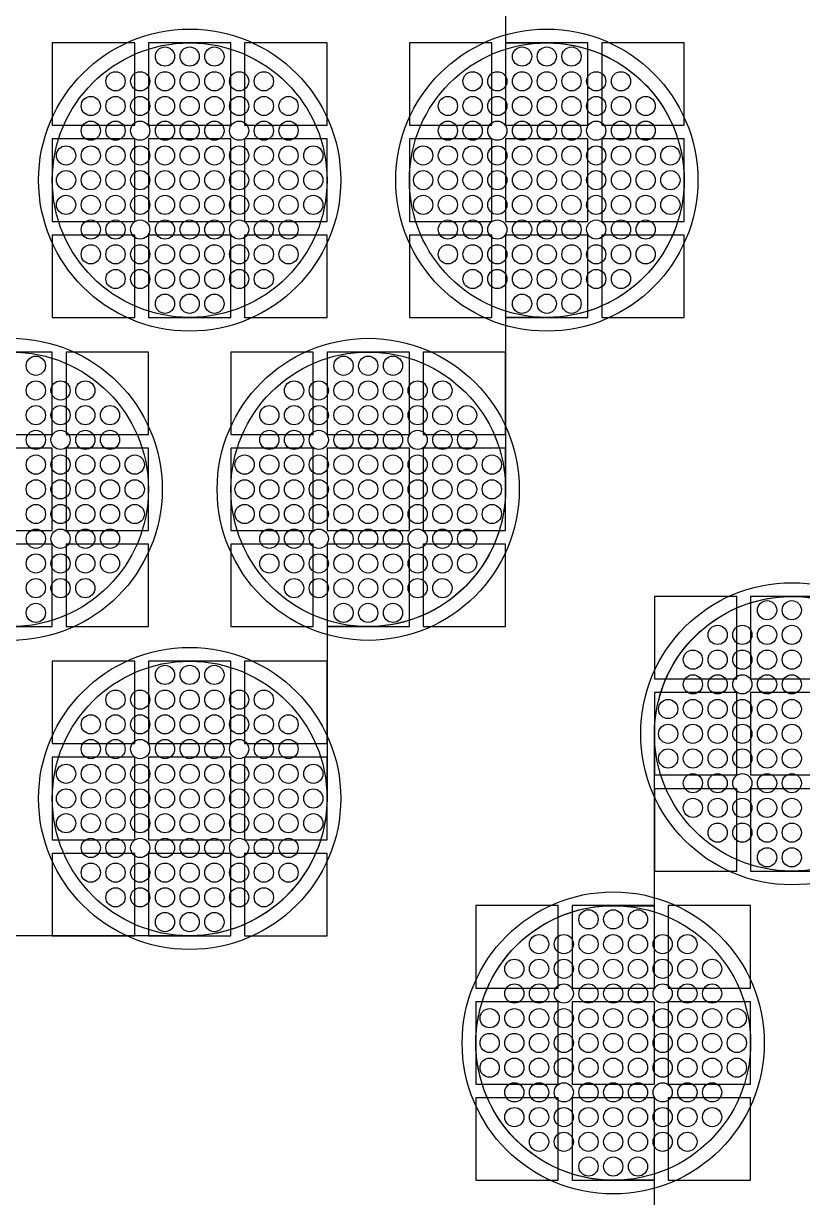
# Model space of a CAD drawing. Extents: x -49 to 54, y -38 to 38.
# Drawn here: x -23.793 to -20.957, y -30.411 to -26.135 of the extents above; entities that cross this region are included whole.
import ezdxf

# ---------------------------------------------------------------- set-up
doc = ezdxf.new("R2010")
doc.units = 0
for name, color, linetype in [('BACK_LAYER', 5, 'CONTINUOUS'), ('COND_LAYER_LOWER_ELECTRODE', 6, 'CONTINUOUS'), ('CONDUCTIVE_LAYER_BACK_LAYER', 2, 'CONTINUOUS'), ('EMITTER', 3, 'CONTINUOUS'), ('LOWER_ELECTRODE', 1, 'CONTINUOUS')]:
    doc.layers.add(name, color=color, linetype=linetype)

msp = doc.modelspace()

# ---------------------------------------------------------------- linework, layer by layer
at = {"layer": 'BACK_LAYER'}
for points in [[(-23.6884, -26.5058), (-23.3884, -26.5058), (-23.3884, -26.2058), (-23.6884, -26.2058)], [(-23.3384, -26.5058), (-23.0384, -26.5058), (-23.0384, -26.2058), (-23.3384, -26.2058)], [(-22.9884, -26.5058), (-22.6884, -26.5058), (-22.6884, -26.2058), (-22.9884, -26.2058)], [(-22.3884, -26.5058), (-22.0884, -26.5058), (-22.0884, -26.2058), (-22.3884, -26.2058)], [(-22.0384, -26.5058), (-21.7384, -26.5058), (-21.7384, -26.2058), (-22.0384, -26.2058)], [(-21.6884, -26.5058), (-21.3884, -26.5058), (-21.3884, -26.2058), (-21.6884, -26.2058)], [(-23.6884, -26.8558), (-23.3884, -26.8558), (-23.3884, -26.5558), (-23.6884, -26.5558)], [(-23.3384, -26.8558), (-23.0384, -26.8558), (-23.0384, -26.5558), (-23.3384, -26.5558)], [(-22.9884, -26.8558), (-22.6884, -26.8558), (-22.6884, -26.5558), (-22.9884, -26.5558)], [(-22.3884, -26.8558), (-22.0884, -26.8558), (-22.0884, -26.5558), (-22.3884, -26.5558)], [(-22.0384, -26.8558), (-21.7384, -26.8558), (-21.7384, -26.5558), (-22.0384, -26.5558)], [(-21.6884, -26.8558), (-21.3884, -26.8558), (-21.3884, -26.5558), (-21.6884, -26.5558)], [(-23.6884, -27.2058), (-23.3884, -27.2058), (-23.3884, -26.9058), (-23.6884, -26.9058)], [(-23.3384, -27.2058), (-23.0384, -27.2058), (-23.0384, -26.9058), (-23.3384, -26.9058)], [(-22.9884, -27.2058), (-22.6884, -27.2058), (-22.6884, -26.9058), (-22.9884, -26.9058)], [(-22.3884, -27.2058), (-22.0884, -27.2058), (-22.0884, -26.9058), (-22.3884, -26.9058)], [(-22.0384, -27.2058), (-21.7384, -27.2058), (-21.7384, -26.9058), (-22.0384, -26.9058)], [(-21.6884, -27.2058), (-21.3884, -27.2058), (-21.3884, -26.9058), (-21.6884, -26.9058)], [(-23.9884, -27.6316), (-23.6884, -27.6316), (-23.6884, -27.3316), (-23.9884, -27.3316)], [(-23.6384, -27.6316), (-23.3384, -27.6316), (-23.3384, -27.3316), (-23.6384, -27.3316)], [(-23.0384, -27.6316), (-22.7384, -27.6316), (-22.7384, -27.3316), (-23.0384, -27.3316)], [(-22.6884, -27.6316), (-22.3884, -27.6316), (-22.3884, -27.3316), (-22.6884, -27.3316)], [(-22.3384, -27.6316), (-22.0384, -27.6316), (-22.0384, -27.3316), (-22.3384, -27.3316)], [(-23.9884, -27.9816), (-23.6884, -27.9816), (-23.6884, -27.6816), (-23.9884, -27.6816)], [(-23.6384, -27.9816), (-23.3384, -27.9816), (-23.3384, -27.6816), (-23.6384, -27.6816)], [(-23.0384, -27.9816), (-22.7384, -27.9816), (-22.7384, -27.6816), (-23.0384, -27.6816)], [(-22.6884, -27.9816), (-22.3884, -27.9816), (-22.3884, -27.6816), (-22.6884, -27.6816)], [(-22.3384, -27.9816), (-22.0384, -27.9816), (-22.0384, -27.6816), (-22.3384, -27.6816)], [(-23.9884, -28.3316), (-23.6884, -28.3316), (-23.6884, -28.0316), (-23.9884, -28.0316)], [(-23.6384, -28.3316), (-23.3384, -28.3316), (-23.3384, -28.0316), (-23.6384, -28.0316)], [(-23.0384, -28.3316), (-22.7384, -28.3316), (-22.7384, -28.0316), (-23.0384, -28.0316)], [(-22.6884, -28.3316), (-22.3884, -28.3316), (-22.3884, -28.0316), (-22.6884, -28.0316)], [(-22.3384, -28.3316), (-22.0384, -28.3316), (-22.0384, -28.0316), (-22.3384, -28.0316)], [(-21.4965, -28.5218), (-21.1965, -28.5218), (-21.1965, -28.2218), (-21.4965, -28.2218)], [(-21.1465, -28.5218), (-20.8465, -28.5218), (-20.8465, -28.2218), (-21.1465, -28.2218)], [(-23.6884, -28.7575), (-23.3884, -28.7575), (-23.3884, -28.4575), (-23.6884, -28.4575)], [(-23.3384, -28.7575), (-23.0384, -28.7575), (-23.0384, -28.4575), (-23.3384, -28.4575)], [(-22.9884, -28.7575), (-22.6884, -28.7575), (-22.6884, -28.4575), (-22.9884, -28.4575)], [(-21.4965, -28.8718), (-21.1965, -28.8718), (-21.1965, -28.5718), (-21.4965, -28.5718)], [(-21.1465, -28.8718), (-20.8465, -28.8718), (-20.8465, -28.5718), (-21.1465, -28.5718)], [(-23.6884, -29.1075), (-23.3884, -29.1075), (-23.3884, -28.8075), (-23.6884, -28.8075)], [(-23.3384, -29.1075), (-23.0384, -29.1075), (-23.0384, -28.8075), (-23.3384, -28.8075)], [(-22.9884, -29.1075), (-22.6884, -29.1075), (-22.6884, -28.8075), (-22.9884, -28.8075)], [(-21.4965, -29.2218), (-21.1965, -29.2218), (-21.1965, -28.9218), (-21.4965, -28.9218)], [(-21.1465, -29.2218), (-20.8465, -29.2218), (-20.8465, -28.9218), (-21.1465, -28.9218)], [(-23.6884, -29.4575), (-23.3884, -29.4575), (-23.3884, -29.1575), (-23.6884, -29.1575)], [(-23.3384, -29.4575), (-23.0384, -29.4575), (-23.0384, -29.1575), (-23.3384, -29.1575)], [(-22.9884, -29.4575), (-22.6884, -29.4575), (-22.6884, -29.1575), (-22.9884, -29.1575)], [(-22.1465, -29.6477), (-21.8465, -29.6477), (-21.8465, -29.3477), (-22.1465, -29.3477)], [(-21.7965, -29.6477), (-21.4965, -29.6477), (-21.4965, -29.3477), (-21.7965, -29.3477)], [(-21.4465, -29.6477), (-21.1465, -29.6477), (-21.1465, -29.3477), (-21.4465, -29.3477)], [(-22.1465, -29.9977), (-21.8465, -29.9977), (-21.8465, -29.6977), (-22.1465, -29.6977)], [(-21.7965, -29.9977), (-21.4965, -29.9977), (-21.4965, -29.6977), (-21.7965, -29.6977)], [(-21.4465, -29.9977), (-21.1465, -29.9977), (-21.1465, -29.6977), (-21.4465, -29.6977)], [(-22.1465, -30.3477), (-21.8465, -30.3477), (-21.8465, -30.0477), (-22.1465, -30.0477)], [(-21.7965, -30.3477), (-21.4965, -30.3477), (-21.4965, -30.0477), (-21.7965, -30.0477)], [(-21.4465, -30.3477), (-21.1465, -30.3477), (-21.1465, -30.0477), (-21.4465, -30.0477)]]:
    msp.add_lwpolyline(points, close=True, dxfattribs=at)
at = {"layer": 'COND_LAYER_LOWER_ELECTRODE'}
for centre in [(-23.1884, -26.7058), (-21.8884, -26.7058), (-23.8384, -27.8316), (-22.5384, -27.8316), (-20.9965, -28.7218), (-23.1884, -28.9575), (-21.6465, -29.8477)]:
    msp.add_circle(centre, 0.55, dxfattribs=at)
at = {"layer": 'CONDUCTIVE_LAYER_BACK_LAYER'}
for points in [[(-22.0384, -25.58), (-22.0384, -26.2059), (-21.8784, -26.2059), (-21.8586, -26.2067), (-21.8387, -26.2083), (-21.819, -26.2106), (-21.7994, -26.2138), (-21.7799, -26.2177), (-21.7606, -26.2224), (-21.7414, -26.2279), (-21.7226, -26.2341), (-21.7039, -26.2411), (-21.6856, -26.2488), (-21.6676, -26.2572), (-21.6499, -26.2663), (-21.6326, -26.2761), (-21.6158, -26.2866), (-21.5993, -26.2978), (-21.5833, -26.3096), (-21.5678, -26.3221), (-21.5528, -26.3351), (-21.5383, -26.3487), (-21.5244, -26.3629), (-21.5111, -26.3777), (-21.4983, -26.3929), (-21.4862, -26.4087), (-21.4747, -26.4249), (-21.4639, -26.4416), (-21.4537, -26.4587), (-21.4442, -26.4761), (-21.4354, -26.494), (-21.4274, -26.5122), (-21.42, -26.5306), (-21.4135, -26.5494), (-21.4076, -26.5684), (-21.4025, -26.5876), (-21.3982, -26.607), (-21.3947, -26.6266), (-21.3919, -26.6463), (-21.3899, -26.6661), (-21.3888, -26.6859), (-21.3884, -26.7058), (-21.3888, -26.7257), (-21.3899, -26.7455), (-21.3919, -26.7653), (-21.3947, -26.785), (-21.3982, -26.8046), (-21.4025, -26.824), (-21.4076, -26.8432), (-21.4135, -26.8622), (-21.42, -26.881), (-21.4274, -26.8994), (-21.4354, -26.9176), (-21.4442, -26.9354), (-21.4537, -26.9529), (-21.4639, -26.97), (-21.4747, -26.9867), (-21.4862, -27.0029), (-21.4983, -27.0187), (-21.5111, -27.0339), (-21.5244, -27.0486), (-21.5383, -27.0628), (-21.5528, -27.0765), (-21.5678, -27.0895), (-21.5833, -27.102), (-21.5993, -27.1138), (-21.6158, -27.125), (-21.6326, -27.1355), (-21.6499, -27.1453), (-21.6676, -27.1544), (-21.6856, -27.1628), (-21.7039, -27.1705), (-21.7226, -27.1775), (-21.7414, -27.1837), (-21.7606, -27.1892), (-21.7799, -27.1939), (-21.7994, -27.1978), (-21.819, -27.201), (-21.8387, -27.2033), (-21.8586, -27.2049), (-21.8784, -27.2057), (-22.0384, -27.2057), (-22.0384, -27.8316), (-22.0388, -27.8515), (-22.0399, -27.8714), (-22.0419, -27.8911), (-22.0447, -27.9108), (-22.0482, -27.9304), (-22.0525, -27.9498), (-22.0576, -27.969), (-22.0635, -27.988), (-22.07, -28.0068), (-22.0774, -28.0253), (-22.0854, -28.0434), (-22.0942, -28.0613), (-22.1037, -28.0788), (-22.1139, -28.0958), (-22.1247, -28.1125), (-22.1362, -28.1287), (-22.1483, -28.1445), (-22.1611, -28.1597), (-22.1744, -28.1745), (-22.1883, -28.1887), (-22.2028, -28.2023), (-22.2178, -28.2154), (-22.2333, -28.2278), (-22.2493, -28.2396), (-22.2658, -28.2508), (-22.2826, -28.2613), (-22.2999, -28.2711), (-22.3176, -28.2802), (-22.3356, -28.2887), (-22.3539, -28.2964), (-22.3726, -28.3033), (-22.3914, -28.3096), (-22.4106, -28.315), (-22.4299, -28.3197), (-22.4494, -28.3236), (-22.469, -28.3268), (-22.4887, -28.3292), (-22.5086, -28.3307), (-22.5284, -28.3315), (-22.6884, -28.3315), (-22.6884, -28.9575), (-22.6888, -28.9773), (-22.6899, -28.9972), (-22.6919, -29.017), (-22.6947, -29.0367), (-22.6982, -29.0562), (-22.7025, -29.0756), (-22.7076, -29.0949), (-22.7135, -29.1139), (-22.72, -29.1326), (-22.7274, -29.1511), (-22.7354, -29.1693), (-22.7442, -29.1871), (-22.7537, -29.2046), (-22.7639, -29.2217), (-22.7747, -29.2383), (-22.7862, -29.2546), (-22.7983, -29.2703), (-22.8111, -29.2856), (-22.8244, -29.3003), (-22.8383, -29.3145), (-22.8528, -29.3281), (-22.8678, -29.3412), (-22.8833, -29.3536), (-22.8993, -29.3654), (-22.9158, -29.3766), (-22.9326, -29.3871), (-22.9499, -29.397), (-22.9676, -29.4061), (-22.9856, -29.4145), (-23.0039, -29.4222), (-23.0226, -29.4292), (-23.0414, -29.4354), (-23.0606, -29.4409), (-23.0799, -29.4456), (-23.0994, -29.4495), (-23.119, -29.4526), (-23.1387, -29.455), (-23.1586, -29.4566), (-23.1784, -29.4574), (-25.7983, -29.4574)], [(-21.4965, -30.9735), (-21.4965, -30.3476), (-21.6564, -30.3476), (-21.6763, -30.3468), (-21.6961, -30.3452), (-21.7159, -30.3428), (-21.7355, -30.3397), (-21.755, -30.3357), (-21.7743, -30.331), (-21.7934, -30.3256), (-21.8123, -30.3194), (-21.8309, -30.3124), (-21.8493, -30.3047), (-21.8673, -30.2963), (-21.8849, -30.2871), (-21.9022, -30.2773), (-21.9191, -30.2668), (-21.9356, -30.2556), (-21.9515, -30.2438), (-21.9671, -30.2314), (-21.9821, -30.2183), (-21.9965, -30.2047), (-22.0104, -30.1905), (-22.0238, -30.1758), (-22.0365, -30.1605), (-22.0487, -30.1448), (-22.0602, -30.1285), (-22.071, -30.1119), (-22.0812, -30.0948), (-22.0906, -30.0773), (-22.0994, -30.0595), (-22.1075, -30.0413), (-22.1148, -30.0228), (-22.1214, -30.0041), (-22.1273, -29.985), (-22.1323, -29.9658), (-22.1367, -29.9464), (-22.1402, -29.9269), (-22.143, -29.9072), (-22.1449, -29.8874), (-22.1461, -29.8675), (-22.1465, -29.8477), (-22.1461, -29.8278), (-22.1449, -29.8079), (-22.143, -29.7881), (-22.1402, -29.7685), (-22.1367, -29.7489), (-22.1323, -29.7295), (-22.1273, -29.7103), (-22.1214, -29.6913), (-22.1148, -29.6725), (-22.1075, -29.654), (-22.0994, -29.6358), (-22.0906, -29.618), (-22.0812, -29.6005), (-22.071, -29.5834), (-22.0602, -29.5668), (-22.0487, -29.5506), (-22.0365, -29.5348), (-22.0238, -29.5195), (-22.0104, -29.5048), (-21.9965, -29.4906), (-21.9821, -29.477), (-21.9671, -29.4639), (-21.9515, -29.4515), (-21.9356, -29.4397), (-21.9191, -29.4285), (-21.9022, -29.418), (-21.8849, -29.4082), (-21.8673, -29.399), (-21.8493, -29.3906), (-21.8309, -29.3829), (-21.8123, -29.3759), (-21.7934, -29.3697), (-21.7743, -29.3643), (-21.755, -29.3596), (-21.7355, -29.3556), (-21.7159, -29.3525), (-21.6961, -29.3501), (-21.6763, -29.3485), (-21.6564, -29.3478), (-21.4965, -29.3478), (-21.4965, -28.7218), (-21.4961, -28.7019), (-21.4949, -28.6821), (-21.493, -28.6623), (-21.4902, -28.6426), (-21.4867, -28.6231), (-21.4823, -28.6036), (-21.4773, -28.5844), (-21.4714, -28.5654), (-21.4648, -28.5467), (-21.4575, -28.5282), (-21.4494, -28.51), (-21.4406, -28.4922), (-21.4312, -28.4747), (-21.421, -28.4576), (-21.4102, -28.4409), (-21.3987, -28.4247), (-21.3865, -28.409), (-21.3738, -28.3937), (-21.3604, -28.379), (-21.3465, -28.3648), (-21.3321, -28.3511), (-21.3171, -28.3381), (-21.3015, -28.3257), (-21.2856, -28.3138), (-21.2691, -28.3027), (-21.2522, -28.2922), (-21.2349, -28.2823), (-21.2173, -28.2732), (-21.1993, -28.2648), (-21.1809, -28.2571), (-21.1623, -28.2501), (-21.1434, -28.2439), (-21.1243, -28.2384), (-21.105, -28.2337), (-21.0855, -28.2298), (-21.0659, -28.2267), (-21.0461, -28.2243), (-21.0263, -28.2227), (-21.0064, -28.2219), (-20.8465, -28.2219)]]:
    msp.add_lwpolyline(points, dxfattribs=at)
at = {"layer": 'EMITTER'}
for centre in [(-23.1884, -26.7058), (-21.8884, -26.7058), (-23.8384, -27.8316), (-22.5384, -27.8316), (-20.9965, -28.7218), (-23.1884, -28.9575), (-21.6465, -29.8477)]:
    msp.add_circle(centre, 0.5, dxfattribs=at)
at = {"layer": 'LOWER_ELECTRODE'}
for centre in [(-23.2784, -26.2558), (-23.1884, -26.2558), (-23.0984, -26.2558), (-21.9784, -26.2558), (-21.8884, -26.2558), (-21.7984, -26.2558), (-23.4584, -26.3458), (-23.3684, -26.3458), (-23.2784, -26.3458), (-23.1884, -26.3458), (-23.0984, -26.3458), (-23.0084, -26.3458), (-22.9184, -26.3458), (-22.1584, -26.3458), (-22.0684, -26.3458), (-21.9784, -26.3458), (-21.8884, -26.3458), (-21.7984, -26.3458), (-21.7084, -26.3458), (-21.6184, -26.3458), (-23.5484, -26.4358), (-23.4584, -26.4358), (-23.3684, -26.4358), (-23.2784, -26.4358), (-23.1884, -26.4358), (-23.0984, -26.4358), (-23.0084, -26.4358), (-22.9184, -26.4358), (-22.8284, -26.4358), (-22.2484, -26.4358), (-22.1584, -26.4358), (-22.0684, -26.4358), (-21.9784, -26.4358), (-21.8884, -26.4358), (-21.7984, -26.4358), (-21.7084, -26.4358), (-21.6184, -26.4358), (-21.5284, -26.4358), (-23.5484, -26.5258), (-23.4584, -26.5258), (-23.3684, -26.5258), (-23.2784, -26.5258), (-23.1884, -26.5258), (-23.0984, -26.5258), (-23.0084, -26.5258), (-22.9184, -26.5258), (-22.8284, -26.5258), (-22.2484, -26.5258), (-22.1584, -26.5258), (-22.0684, -26.5258), (-21.9784, -26.5258), (-21.8884, -26.5258), (-21.7984, -26.5258), (-21.7084, -26.5258), (-21.6184, -26.5258), (-21.5284, -26.5258), (-23.6384, -26.6158), (-23.5484, -26.6158), (-23.4584, -26.6158), (-23.3684, -26.6158), (-23.2784, -26.6158), (-23.1884, -26.6158), (-23.0984, -26.6158), (-23.0084, -26.6158), (-22.9184, -26.6158), (-22.8284, -26.6158), (-22.7384, -26.6158), (-22.3384, -26.6158), (-22.2484, -26.6158), (-22.1584, -26.6158), (-22.0684, -26.6158), (-21.9784, -26.6158), (-21.8884, -26.6158), (-21.7984, -26.6158), (-21.7084, -26.6158), (-21.6184, -26.6158), (-21.5284, -26.6158), (-21.4384, -26.6158), (-23.6384, -26.7058), (-23.5484, -26.7058), (-23.4584, -26.7058), (-23.3684, -26.7058), (-23.2784, -26.7058), (-23.1884, -26.7058), (-23.0984, -26.7058), (-23.0084, -26.7058), (-22.9184, -26.7058), (-22.8284, -26.7058), (-22.7384, -26.7058), (-22.3384, -26.7058), (-22.2484, -26.7058), (-22.1584, -26.7058), (-22.0684, -26.7058), (-21.9784, -26.7058), (-21.8884, -26.7058), (-21.7984, -26.7058), (-21.7084, -26.7058), (-21.6184, -26.7058), (-21.5284, -26.7058), (-21.4384, -26.7058), (-23.6384, -26.7958), (-23.5484, -26.7958), (-23.4584, -26.7958), (-23.3684, -26.7958), (-23.2784, -26.7958), (-23.1884, -26.7958), (-23.0984, -26.7958), (-23.0084, -26.7958), (-22.9184, -26.7958), (-22.8284, -26.7958), (-22.7384, -26.7958), (-22.3384, -26.7958), (-22.2484, -26.7958), (-22.1584, -26.7958), (-22.0684, -26.7958), (-21.9784, -26.7958), (-21.8884, -26.7958), (-21.7984, -26.7958), (-21.7084, -26.7958), (-21.6184, -26.7958), (-21.5284, -26.7958), (-21.4384, -26.7958), (-23.5484, -26.8858), (-23.4584, -26.8858), (-23.3684, -26.8858), (-23.2784, -26.8858), (-23.1884, -26.8858), (-23.0984, -26.8858), (-23.0084, -26.8858), (-22.9184, -26.8858), (-22.8284, -26.8858), (-22.2484, -26.8858), (-22.1584, -26.8858), (-22.0684, -26.8858), (-21.9784, -26.8858), (-21.8884, -26.8858), (-21.7984, -26.8858), (-21.7084, -26.8858), (-21.6184, -26.8858), (-21.5284, -26.8858), (-23.5484, -26.9758), (-23.4584, -26.9758), (-23.3684, -26.9758), (-23.2784, -26.9758), (-23.1884, -26.9758), (-23.0984, -26.9758), (-23.0084, -26.9758), (-22.9184, -26.9758), (-22.8284, -26.9758), (-22.2484, -26.9758), (-22.1584, -26.9758), (-22.0684, -26.9758), (-21.9784, -26.9758), (-21.8884, -26.9758), (-21.7984, -26.9758), (-21.7084, -26.9758), (-21.6184, -26.9758), (-21.5284, -26.9758), (-23.4584, -27.0658), (-23.3684, -27.0658), (-23.2784, -27.0658), (-23.1884, -27.0658), (-23.0984, -27.0658), (-23.0084, -27.0658), (-22.9184, -27.0658), (-22.1584, -27.0658), (-22.0684, -27.0658), (-21.9784, -27.0658), (-21.8884, -27.0658), (-21.7984, -27.0658), (-21.7084, -27.0658), (-21.6184, -27.0658), (-23.2784, -27.1558), (-23.1884, -27.1558), (-23.0984, -27.1558), (-21.9784, -27.1558), (-21.8884, -27.1558), (-21.7984, -27.1558), (-23.7484, -27.3816), (-22.6284, -27.3816), (-22.5384, -27.3816), (-22.4484, -27.3816), (-23.7484, -27.4716), (-23.6584, -27.4716), (-23.5684, -27.4716), (-22.8084, -27.4716), (-22.7184, -27.4716), (-22.6284, -27.4716), (-22.5384, -27.4716), (-22.4484, -27.4716), (-22.3584, -27.4716), (-22.2684, -27.4716), (-23.7484, -27.5616), (-23.6584, -27.5616), (-23.5684, -27.5616), (-23.4784, -27.5616), (-22.8984, -27.5616), (-22.8084, -27.5616), (-22.7184, -27.5616), (-22.6284, -27.5616), (-22.5384, -27.5616), (-22.4484, -27.5616), (-22.3584, -27.5616), (-22.2684, -27.5616), (-22.1784, -27.5616), (-23.7484, -27.6516), (-23.6584, -27.6516), (-23.5684, -27.6516), (-23.4784, -27.6516), (-22.8984, -27.6516), (-22.8084, -27.6516), (-22.7184, -27.6516), (-22.6284, -27.6516), (-22.5384, -27.6516), (-22.4484, -27.6516), (-22.3584, -27.6516), (-22.2684, -27.6516), (-22.1784, -27.6516), (-23.7484, -27.7416), (-23.6584, -27.7416), (-23.5684, -27.7416), (-23.4784, -27.7416), (-23.3884, -27.7416), (-22.9884, -27.7416), (-22.8984, -27.7416), (-22.8084, -27.7416), (-22.7184, -27.7416), (-22.6284, -27.7416), (-22.5384, -27.7416), (-22.4484, -27.7416), (-22.3584, -27.7416), (-22.2684, -27.7416), (-22.1784, -27.7416), (-22.0884, -27.7416), (-23.7484, -27.8316), (-23.6584, -27.8316), (-23.5684, -27.8316), (-23.4784, -27.8316), (-23.3884, -27.8316), (-22.9884, -27.8316), (-22.8984, -27.8316), (-22.8084, -27.8316), (-22.7184, -27.8316), (-22.6284, -27.8316), (-22.5384, -27.8316), (-22.4484, -27.8316), (-22.3584, -27.8316), (-22.2684, -27.8316), (-22.1784, -27.8316), (-22.0884, -27.8316), (-23.7484, -27.9216), (-23.6584, -27.9216), (-23.5684, -27.9216), (-23.4784, -27.9216), (-23.3884, -27.9216), (-22.9884, -27.9216), (-22.8984, -27.9216), (-22.8084, -27.9216), (-22.7184, -27.9216), (-22.6284, -27.9216), (-22.5384, -27.9216), (-22.4484, -27.9216), (-22.3584, -27.9216), (-22.2684, -27.9216), (-22.1784, -27.9216), (-22.0884, -27.9216), (-23.7484, -28.0116), (-23.6584, -28.0116), (-23.5684, -28.0116), (-23.4784, -28.0116), (-22.8984, -28.0116), (-22.8084, -28.0116), (-22.7184, -28.0116), (-22.6284, -28.0116), (-22.5384, -28.0116), (-22.4484, -28.0116), (-22.3584, -28.0116), (-22.2684, -28.0116), (-22.1784, -28.0116), (-23.7484, -28.1016), (-23.6584, -28.1016), (-23.5684, -28.1016), (-23.4784, -28.1016), (-22.8984, -28.1016), (-22.8084, -28.1016), (-22.7184, -28.1016), (-22.6284, -28.1016), (-22.5384, -28.1016), (-22.4484, -28.1016), (-22.3584, -28.1016), (-22.2684, -28.1016), (-22.1784, -28.1016), (-23.7484, -28.1916), (-23.6584, -28.1916), (-23.5684, -28.1916), (-22.8084, -28.1916), (-22.7184, -28.1916), (-22.6284, -28.1916), (-22.5384, -28.1916), (-22.4484, -28.1916), (-22.3584, -28.1916), (-22.2684, -28.1916), (-23.7484, -28.2816), (-22.6284, -28.2816), (-22.5384, -28.2816), (-22.4484, -28.2816), (-21.0865, -28.2718), (-20.9965, -28.2718), (-21.2665, -28.3618), (-21.1765, -28.3618), (-21.0865, -28.3618), (-20.9965, -28.3618), (-21.3565, -28.4518), (-21.2665, -28.4518), (-21.1765, -28.4518), (-21.0865, -28.4518), (-20.9965, -28.4518), (-23.2784, -28.5075), (-23.1884, -28.5075), (-23.0984, -28.5075), (-21.3565, -28.5418), (-21.2665, -28.5418), (-21.1765, -28.5418), (-21.0865, -28.5418), (-20.9965, -28.5418), (-23.4584, -28.5975), (-23.3684, -28.5975), (-23.2784, -28.5975), (-23.1884, -28.5975), (-23.0984, -28.5975), (-23.0084, -28.5975), (-22.9184, -28.5975), (-21.4465, -28.6318), (-21.3565, -28.6318), (-21.2665, -28.6318), (-21.1765, -28.6318), (-21.0865, -28.6318), (-20.9965, -28.6318), (-23.5484, -28.6875), (-23.4584, -28.6875), (-23.3684, -28.6875), (-23.2784, -28.6875), (-23.1884, -28.6875), (-23.0984, -28.6875), (-23.0084, -28.6875), (-22.9184, -28.6875), (-22.8284, -28.6875), (-21.4465, -28.7218), (-21.3565, -28.7218), (-21.2665, -28.7218), (-21.1765, -28.7218), (-21.0865, -28.7218), (-20.9965, -28.7218), (-23.5484, -28.7775), (-23.4584, -28.7775), (-23.3684, -28.7775), (-23.2784, -28.7775), (-23.1884, -28.7775), (-23.0984, -28.7775), (-23.0084, -28.7775), (-22.9184, -28.7775), (-22.8284, -28.7775), (-21.4465, -28.8118), (-21.3565, -28.8118), (-21.2665, -28.8118), (-21.1765, -28.8118), (-21.0865, -28.8118), (-20.9965, -28.8118), (-23.6384, -28.8675), (-23.5484, -28.8675), (-23.4584, -28.8675), (-23.3684, -28.8675), (-23.2784, -28.8675), (-23.1884, -28.8675), (-23.0984, -28.8675), (-23.0084, -28.8675), (-22.9184, -28.8675), (-22.8284, -28.8675), (-22.7384, -28.8675), (-21.3565, -28.9018), (-21.2665, -28.9018), (-21.1765, -28.9018), (-21.0865, -28.9018), (-20.9965, -28.9018), (-23.6384, -28.9575), (-23.5484, -28.9575), (-23.4584, -28.9575), (-23.3684, -28.9575), (-23.2784, -28.9575), (-23.1884, -28.9575), (-23.0984, -28.9575), (-23.0084, -28.9575), (-22.9184, -28.9575), (-22.8284, -28.9575), (-22.7384, -28.9575), (-21.3565, -28.9918), (-21.2665, -28.9918), (-21.1765, -28.9918), (-21.0865, -28.9918), (-20.9965, -28.9918), (-23.6384, -29.0475), (-23.5484, -29.0475), (-23.4584, -29.0475), (-23.3684, -29.0475), (-23.2784, -29.0475), (-23.1884, -29.0475), (-23.0984, -29.0475), (-23.0084, -29.0475), (-22.9184, -29.0475), (-22.8284, -29.0475), (-22.7384, -29.0475), (-21.2665, -29.0818), (-21.1765, -29.0818), (-21.0865, -29.0818), (-20.9965, -29.0818), (-23.5484, -29.1375), (-23.4584, -29.1375), (-23.3684, -29.1375), (-23.2784, -29.1375), (-23.1884, -29.1375), (-23.0984, -29.1375), (-23.0084, -29.1375), (-22.9184, -29.1375), (-22.8284, -29.1375), (-21.0865, -29.1718), (-20.9965, -29.1718), (-23.5484, -29.2275), (-23.4584, -29.2275), (-23.3684, -29.2275), (-23.2784, -29.2275), (-23.1884, -29.2275), (-23.0984, -29.2275), (-23.0084, -29.2275), (-22.9184, -29.2275), (-22.8284, -29.2275), (-23.4584, -29.3175), (-23.3684, -29.3175), (-23.2784, -29.3175), (-23.1884, -29.3175), (-23.0984, -29.3175), (-23.0084, -29.3175), (-22.9184, -29.3175), (-21.7365, -29.3977), (-21.6465, -29.3977), (-21.5565, -29.3977), (-23.2784, -29.4075), (-23.1884, -29.4075), (-23.0984, -29.4075), (-21.9165, -29.4877), (-21.8265, -29.4877), (-21.7365, -29.4877), (-21.6465, -29.4877), (-21.5565, -29.4877), (-21.4665, -29.4877), (-21.3765, -29.4877), (-22.0065, -29.5777), (-21.9165, -29.5777), (-21.8265, -29.5777), (-21.7365, -29.5777), (-21.6465, -29.5777), (-21.5565, -29.5777), (-21.4665, -29.5777), (-21.3765, -29.5777), (-21.2865, -29.5777), (-22.0065, -29.6677), (-21.9165, -29.6677), (-21.8265, -29.6677), (-21.7365, -29.6677), (-21.6465, -29.6677), (-21.5565, -29.6677), (-21.4665, -29.6677), (-21.3765, -29.6677), (-21.2865, -29.6677), (-22.0965, -29.7577), (-22.0065, -29.7577), (-21.9165, -29.7577), (-21.8265, -29.7577), (-21.7365, -29.7577), (-21.6465, -29.7577), (-21.5565, -29.7577), (-21.4665, -29.7577), (-21.3765, -29.7577), (-21.2865, -29.7577), (-21.1965, -29.7577), (-22.0965, -29.8477), (-22.0065, -29.8477), (-21.9165, -29.8477), (-21.8265, -29.8477), (-21.7365, -29.8477), (-21.6465, -29.8477), (-21.5565, -29.8477), (-21.4665, -29.8477), (-21.3765, -29.8477), (-21.2865, -29.8477), (-21.1965, -29.8477), (-22.0965, -29.9377), (-22.0065, -29.9377), (-21.9165, -29.9377), (-21.8265, -29.9377), (-21.7365, -29.9377), (-21.6465, -29.9377), (-21.5565, -29.9377), (-21.4665, -29.9377), (-21.3765, -29.9377), (-21.2865, -29.9377), (-21.1965, -29.9377), (-22.0065, -30.0277), (-21.9165, -30.0277), (-21.8265, -30.0277), (-21.7365, -30.0277), (-21.6465, -30.0277), (-21.5565, -30.0277), (-21.4665, -30.0277), (-21.3765, -30.0277), (-21.2865, -30.0277), (-22.0065, -30.1177), (-21.9165, -30.1177), (-21.8265, -30.1177), (-21.7365, -30.1177), (-21.6465, -30.1177), (-21.5565, -30.1177), (-21.4665, -30.1177), (-21.3765, -30.1177), (-21.2865, -30.1177), (-21.9165, -30.2077), (-21.8265, -30.2077), (-21.7365, -30.2077), (-21.6465, -30.2077), (-21.5565, -30.2077), (-21.4665, -30.2077), (-21.3765, -30.2077), (-21.7365, -30.2977), (-21.6465, -30.2977), (-21.5565, -30.2977)]:
    msp.add_circle(centre, 0.035, dxfattribs=at)

doc.saveas('drawing.dxf')
